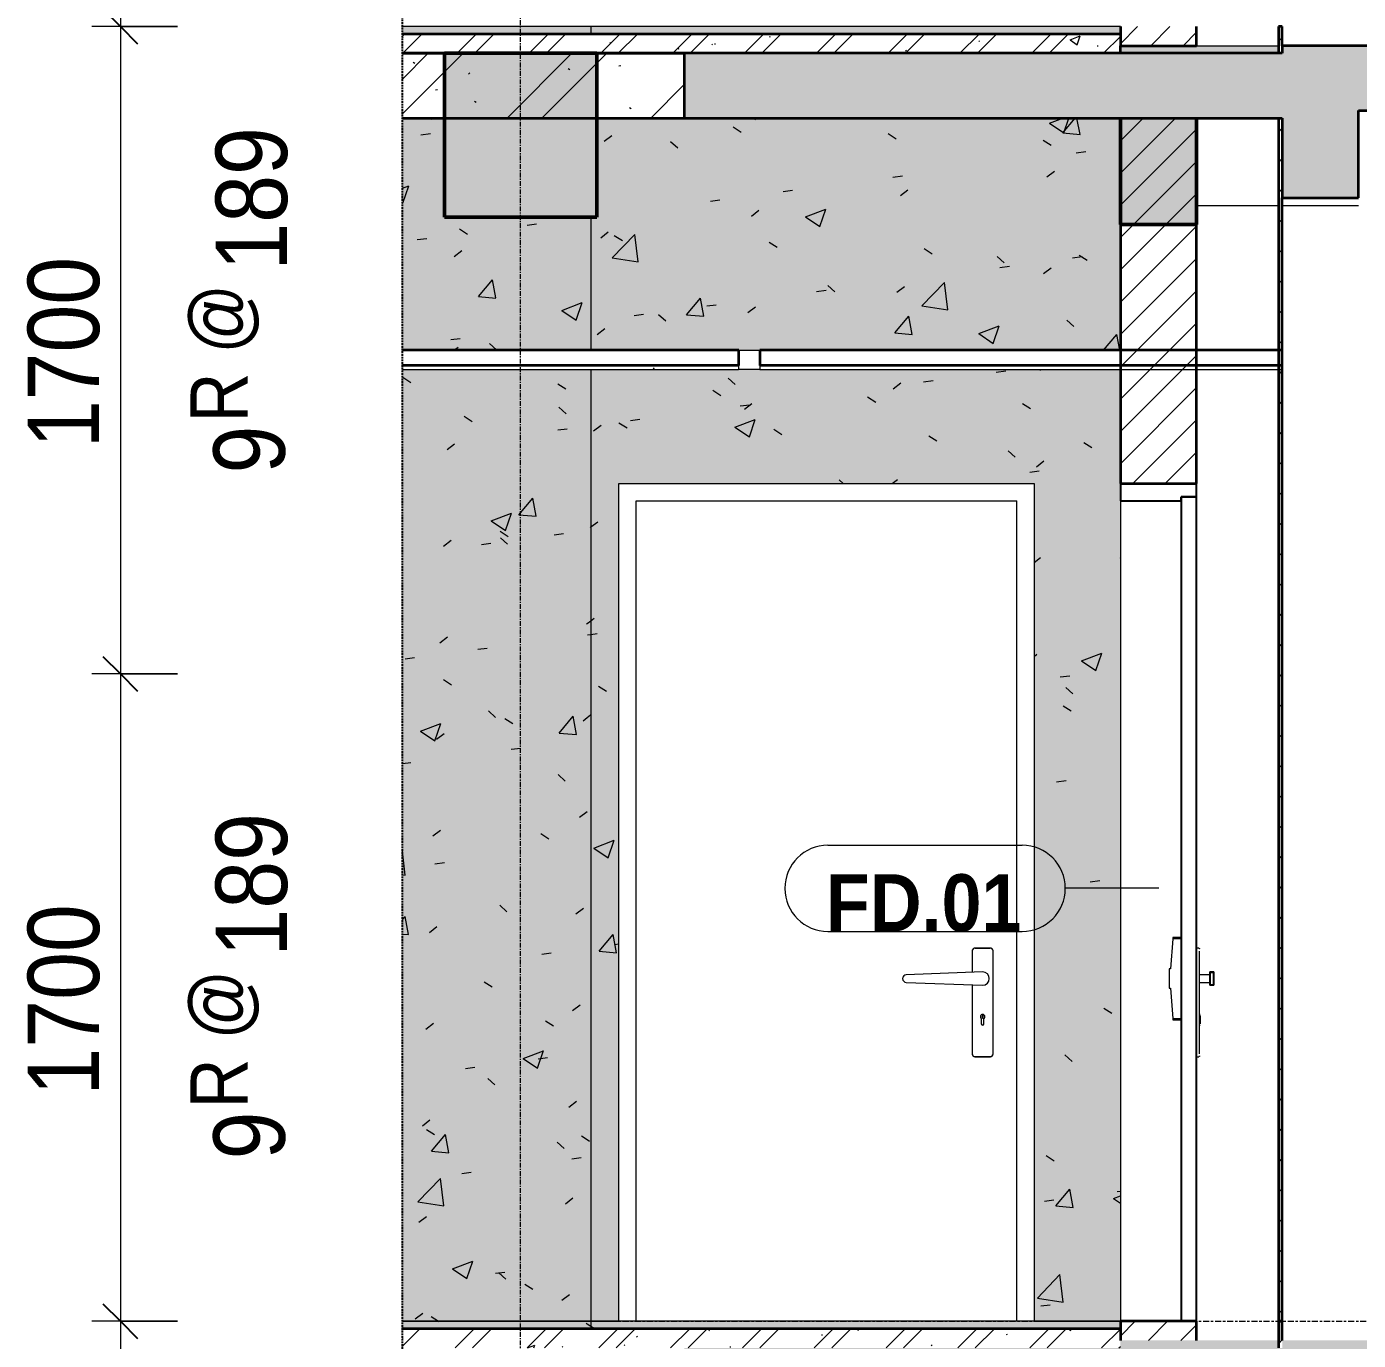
# Model space of a CAD drawing. Header units: millimetres. Extents: x 112507 to 177976, y -4970 to 80839.
# Drawn here: x 161123 to 164620, y 8950 to 12400 of the extents above; entities that cross this region are included whole.
import ezdxf

# ---------------------------------------------------------------- set-up
doc = ezdxf.new("R2010")
doc.units = ezdxf.units.MM
for name, pattern in [('Centre', [31.75, 6.35, -4.7625, 15.875, -4.7625]), ('Grid Line', [22.225, 12.7, -3.175, 3.175, -3.175]), ('Hidden', [7.14375, 4.7625, -2.38125])]:
    doc.linetypes.add(name, pattern=pattern)
for name, color, linetype, lineweight in [('0-4', 90, 'Continuous', 5), ('A-ANNO-DIMS', 211, 'Continuous', 9), ('A-ANNO-DIMS-75', 211, 'Continuous', 9), ('A-CLNG', 13, 'Continuous', 18), ('A-CLNG-1', 7, 'Continuous', 35), ('A-CLNG-FNSH-1', 250, 'Continuous', 18), ('A-CLNG-PATT-1', 13, 'Continuous', 18), ('A-DETL-GENF', 92, 'Continuous', 18), ('A-DETL-GENF-3', 254, 'Continuous', 18), ('A-DETL-GENF-4', 92, 'Hidden', 25), ('A-DETL-MEDM', 33, 'Continuous', 35), ('A-DOOR', 31, 'Continuous', 18), ('A-DOOR-3', 31, 'Continuous', 25), ('A-DOOR-FRAM', 31, 'Continuous', 25), ('A-DOOR-FRAM-1', 31, 'Continuous', 18), ('A-DOOR-IDEN', 31, 'Continuous', 9), ('A-FLOR-FNSH-1', 7, 'Continuous', 35), ('A-FLOR-LEVL-2', 51, 'Centre', 9), ('A-FLOR-PATT-1', 253, 'Continuous', 18), ('A-FLOR-PATT-2', 8, 'Continuous', 18), ('A-WALL', 113, 'Continuous', 18), ('A-WALL-1', 7, 'Continuous', 35), ('A-WALL-PATT-2', 111, 'Continuous', 18), ('I-WALL', 2, 'Continuous', 18), ('S-BEAM-1', 43, 'Continuous', 5), ('S-BEAM-2', 90, 'Continuous', 50), ('S-BEAM-3', 250, 'Continuous', 18), ('S-GRID-1', 1, 'Grid Line', 9), ('S-STRS-IDEN-1', 31, 'Continuous', 9)]:
    doc.layers.add(name, color=color, linetype=linetype, lineweight=lineweight)
doc.styles.add('Arial_B_2', font='arialbd.ttf', dxfattribs={"width": 0.9, "height": 150})
doc.styles.add('UTM Avo_1', font='', dxfattribs={"width": 0.9, "height": 187.5})
doc.styles.add('UTM Avo_2', font='', dxfattribs={"width": 0.9, "height": 150})
doc.styles.add('UTM Avo_3', font='', dxfattribs={"width": 0.9, "height": 187.5})
doc.styles.get('UTM Avo_1').set_extended_font_data('UTM Avo')
doc.styles.get('UTM Avo_2').set_extended_font_data('UTM Avo')
doc.styles.get('UTM Avo_3').set_extended_font_data('UTM Avo')
doc.dimstyles.new('1_Dim_chi_tiet_2_5_2', dxfattribs={"dimscale": 304.8, "dimtxt": 187.368928, "dimasz": 0.295276, "dimexe": 0.246063, "dimexo": 0.0625, "dimgap": 0.024606, "dimtad": 1, "dimdec": 0, "dimrnd": 5, "dimzin": 0, "dimdsep": 46, "dimtxsty": 'UTM Avo_1', "dimblk1": 'OBLIQUE', "dimblk2": 'OBLIQUE', "dimsah": 1, "dimcen": 0.09, "dimdle": 0.246063, "dimazin": 0, "dimtfac": 1, "dimtdec": 4, "dimtix": 1, "dimtmove": 0, "dimatfit": 3, "dimfxl": 0.492126, "dimfxlon": 1, "dimtvp": 1, "dimtolj": 1, "dimtzin": 0, "dimarcsym": 2})
pattern_1 = [(50, (74551.6, 15225), (546.553, -47.817), [57.15, -628.65]), (355, (74551.6, 15225), (-105.73, 573.17), [45.72, -502.92]), (100.451, (74597.17, 15221), (440.828, 525.35), [48.57, -534.27]), (46.184, (74551.6, 15377.4), (813.24, -126.13), [85.72, -942.98]), (96.636, (74619.4, 15366.9), (712.21, 742.28), [72.86, -801.4]), (351.184, (74551.6, 15377.4), (712.21, 742.28), [68.58, -754.38]), (21, (74627.8, 15339.3), (454.843, -306.796), [57.15, -628.65]), (326, (74627.8, 15339.3), (185.406, 552.564), [45.72, -502.92]), (71.451, (74665.7, 15313.73), (640.25, 245.764), [48.57, -534.27]), (37.5, (74551.62, 15225), (9.2664, 253.665), [5.029, -491.795, 5.029, -505.511, -504.825]), (37.5, (74551.62, 15225), (9.2664, 253.665), [-1007.364, 5.03, -499.796]), (7.5, (74551.62, 15225), (200.46, 300.541), [5.029, -286.055, 5.029, -480.365, -192.405]), (7.5, (74551.62, 15225), (200.46, 300.541), [-776.478, 5.03, -187.376]), (327.5, (74381.7, 15225), (406.773, -17.1864), [5.029, -185.471, 5.029, -589.331, -788.67]), (327.5, (74381.7, 15225), (406.773, -17.1864), [-784.86, 5.03, -783.64]), (317.5, (74305.5, 15225), (444.388, 76.28), [5.03, -242.62, 5.03, -389.687, -560.07]), (317.5, (74305.5, 15225), (444.388, 76.28), [-642.366, 5.03, -555.04]), (45, (74551.62, 15225), (-188.585, 188.585), []), (45, (74551.62, 15510.75), (-188.585, 188.585), [])]
pattern_2 = [(50, (167034.5, 15225), (273.276, -23.909), [28.575, -314.325]), (355, (167034.5, 15225), (-52.865, 286.585), [22.86, -251.46]), (100.451, (167057.26, 15223), (220.414, 262.6745), [24.285, -267.135]), (46.184, (167034.5, 15301.2), (406.619, -63.065), [42.862, -471.487]), (96.636, (167068.37, 15295.94), (356.104, 371.141), [36.428, -400.703]), (351.184, (167034.5, 15301.2), (356.107, 371.138), [34.29, -377.19]), (21, (167072.6, 15282.15), (227.421, -153.398), [28.575, -314.325]), (326, (167072.6, 15282.15), (92.703, 276.282), [22.86, -251.46]), (71.451, (167091.54, 15269.37), (320.1254, 122.882), [24.285, -267.135]), (37.5, (167034.49, 15225), (4.6325, 126.8326), [2.515, -245.897, 2.515, -252.755, -252.413]), (37.5, (167034.49, 15225), (4.6325, 126.8326), [-503.682, 2.515, -249.898]), (7.5, (167034.49, 15225), (100.2292, 150.2711), [2.515, -143.027, 2.515, -240.182, -96.203]), (7.5, (167034.49, 15225), (100.2292, 150.2711), [-388.239, 2.515, -93.688]), (327.5, (166949.53, 15225), (203.3868, -8.5935), [2.515, -92.735, 2.515, -294.665, -394.335]), (327.5, (166949.53, 15225), (203.3868, -8.5935), [-392.43, 2.515, -391.82]), (317.5, (166911.43, 15225), (222.1944, 38.14), [2.515, -121.31, 2.515, -194.843, -280.035]), (317.5, (166911.43, 15225), (222.1944, 38.14), [-321.183, 2.515, -277.52]), (45, (167034.49, 15225), (-94.2927, 94.2927), []), (45, (167034.49, 15367.88), (-94.2927, 94.2927), [])]
pattern_3 = [(50, (167034.5, 15225), (546.553, -47.817), [57.15, -628.65]), (355, (167034.5, 15225), (-105.728, 573.17), [45.72, -502.92]), (100.451, (167080.04, 15221), (440.828, 525.35), [48.57, -534.27]), (46.184, (167034.5, 15377.4), (813.237, -126.13), [85.725, -942.975]), (96.636, (167102.26, 15366.9), (712.21, 742.28), [72.855, -801.405]), (351.184, (167034.5, 15377.4), (712.215, 742.276), [68.58, -754.38]), (21, (167110.7, 15339.3), (454.843, -306.796), [57.15, -628.65]), (326, (167110.7, 15339.3), (185.406, 552.564), [45.72, -502.92]), (71.451, (167148.6, 15313.73), (640.25, 245.764), [48.57, -534.27]), (37.5, (167034.49, 15225), (9.2664, 253.665), [25.146, -471.678, 25.146, -485.394, -504.825]), (37.5, (167034.49, 15225), (9.2664, 253.665), [-1007.364, 25.146, -479.679]), (7.5, (167034.5, 15225), (200.4594, 300.5414), [25.146, -265.938, 25.146, -460.248, -192.405]), (7.5, (167034.5, 15225), (200.4594, 300.5414), [-776.478, 25.146, -167.259]), (327.5, (166864.56, 15225), (406.773, -17.1864), [25.146, -165.354, 25.146, -569.214, -788.67]), (327.5, (166864.56, 15225), (406.773, -17.1864), [-784.86, 25.146, -763.524]), (317.5, (166788.36, 15225), (444.388, 76.28), [25.146, -222.504, 25.146, -369.57, -560.07]), (317.5, (166788.36, 15225), (444.388, 76.28), [-642.366, 25.146, -534.924])]
pattern_4 = [(37.5, (167034.49, 15225), (-2.40047, 73.41204), [2.515, -55.397, 2.515, -62.255, -61.912]), (37.5, (167034.49, 15225), (-2.40047, 73.41204), [-122.682, 2.515, -59.398]), (7.5, (167034.49, 15225), (67.4282, 107.524), [2.515, -28.727, 2.515, -49.682, -20.002]), (7.5, (167034.49, 15225), (67.4282, 107.524), [-83.439, 2.515, -17.488]), (327.5, (166987.626, 15225), (118.6493, 0.21553), [2.515, -16.535, 2.515, -66.065, -89.535]), (327.5, (166987.626, 15225), (118.6493, 0.21553), [-87.63, 2.515, -87.02]), (317.5, (166987.63, 15225), (114.5339, 33.4393), [2.515, -7.01, 2.515, -42.443, -51.435]), (317.5, (166987.63, 15225), (114.5339, 33.4393), [-54.483, 2.515, -48.92])]
pattern_5 = [(45, (167034.49, 15225), (-39.77476, 39.77476), [])]
pattern_6 = [(37.5, (167034.49, 15225), (-2.40047, 73.41204), [2.515, -55.397, 2.515, -62.255, -61.913]), (37.5, (167034.49, 15225), (-2.40047, 73.41204), [-122.682, 2.515, -59.398]), (7.5, (167034.49, 15225), (67.4282, 107.524), [2.515, -28.727, 2.515, -49.682, -20.003]), (7.5, (167034.49, 15225), (67.4282, 107.524), [-83.439, 2.515, -17.488]), (327.5, (166987.626, 15225), (118.6493, 0.21553), [2.515, -16.535, 2.515, -66.065, -89.535]), (327.5, (166987.626, 15225), (118.6493, 0.21553), [-87.63, 2.515, -87.02]), (317.5, (166987.63, 15225), (114.5339, 33.4393), [2.515, -7.01, 2.515, -42.443, -51.435]), (317.5, (166987.63, 15225), (114.5339, 33.4393), [-54.483, 2.515, -48.92])]
pattern_7 = [(45, (167034.49, 15225), (-42.4264, 42.4264), [])]

# ---------------------------------------------------------------- blocks, each defined once
blk = doc.blocks.new('NCV_TKTC_KET CAU_rvt-6-TKCS_THANG BỘ TB5 - MẶT CẮT')
at = {"layer": 'A-FLOR-PATT-1'}
h = blk.add_hatch(dxfattribs=at)
h.set_pattern_fill('FP_8', color=256, style=0, pattern_type=2)
h.set_pattern_definition(pattern_1)
h.paths.add_polyline_path([(70366.9, 12160), (70366.9, 12330), (69626.9, 12330), (69626.9, 12160)])
h = blk.add_hatch(dxfattribs=at)
h.set_pattern_fill('FP_8', color=256, style=0, pattern_type=2)
h.set_pattern_definition(pattern_1)
h.paths.add_polyline_path([(70366.9, 12160), (70366.9, 12330), (69626.9, 12330), (69626.9, 12160)])
at = {"layer": 'S-BEAM-1'}
for points in [[(69736.9, 11900), (70136.9, 11900), (70136.9, 12330), (69736.9, 12330)], [(71711.9, 11880), (71711.9, 12160), (71511.9, 12160), (71511.9, 11880)]]:
    blk.add_hatch(color=256, dxfattribs=at).paths.add_polyline_path(points)
at = {"layer": 'A-FLOR-FNSH-1'}
for p, q in [((70366.9, 12330), (69626.9, 12330)), ((69626.9, 12160), (70366.9, 12160))]:
    blk.add_line(p, q, dxfattribs=at)
at = {"layer": 'S-BEAM-2'}
for p, q in [((70136.9, 12330), (69736.9, 12330)), ((69736.9, 12330), (69736.9, 11900)), ((70136.9, 11900), (70136.9, 12330)), ((71511.9, 12160), (71511.9, 11880)), ((71711.9, 11880), (71711.9, 12160)), ((69736.9, 11900), (70136.9, 11900)), ((71511.9, 11880), (71711.9, 11880))]:
    blk.add_line(p, q, dxfattribs=at)
at = {"layer": 'S-BEAM-3'}
for p, q in [((71711.9, 11930), (71926.9, 11930)), ((71936.9, 11930), (72136.9, 11930))]:
    blk.add_line(p, q, dxfattribs=at)
blk = doc.blocks.new('FD_01 - FD_01-1200x2200mm-V77-TKCS_THANG BỘ TB5 - MẶT CẮT')
at = {"layer": 'A-DOOR'}
for p, q in [((71649.6, 3204.4), (71643.4, 3125.4)), ((71671.9, 3204.4), (71649.6, 3204.4)), ((71671.9, 3208), (71649.9, 3208)), ((71671.9, 2995.6), (71671.9, 3204.4)), ((71717.9, 3180), (71711.9, 3180)), ((71719.9, 2902.5), (71719.9, 3172.5)), ((71640.2, 3125.4), (71640.2, 3074.6)), ((71643.4, 3125.4), (71640.2, 3125.4)), ((71757, 3117.5), (71746.9, 3117.5)), ((71746.9, 3116.4), (71746.9, 3117.5)), ((71757, 3117.5), (71757, 3116.4)), ((71746.9, 3110), (71720, 3110)), ((71720, 3109.7), (71720, 3110)), ((71720, 3090), (71720, 3090.3)), ((71720, 3090), (71746.9, 3090)), ((71746.9, 3082.5), (71746.9, 3083.6)), ((71757, 3082.5), (71746.9, 3082.5)), ((71757, 3083.6), (71757, 3082.5)), ((71640.2, 3074.6), (71643.4, 3074.6)), ((71643.4, 3074.6), (71649.6, 2995.6)), ((71649.6, 2995.6), (71671.9, 2995.6)), ((71649.9, 2992.1), (71671.9, 2992.1)), ((71721.9, 3006), (71719.9, 3006)), ((71721.9, 2995.1), (71719.9, 2995.1)), ((71719.9, 2977.7), (71721.9, 2977.7)), ((71721.9, 3003.2), (71721.9, 2995.1)), ((71721.9, 3003), (71721.9, 3003)), ((71721.9, 3003), (71721.9, 2997)), ((71721.9, 2997), (71721.9, 2997)), ((71721.9, 2995.1), (71721.9, 2996.2)), ((71721.9, 2995.1), (71721.9, 2981.2)), ((71721.9, 2981.2), (71721.9, 2981.2)), ((71711.9, 2895), (71717.9, 2895))]:
    blk.add_line(p, q, dxfattribs=at)
at = {"layer": 'A-DOOR', "flags": 128}
for points in [[(71649.9, 3208), (71649.8, 3207.5), (71649.7, 3206.3), (71649.6, 3204.4)], [(71717.9, 3180), (71718, 3180), (71718.1, 3180), (71718.2, 3180), (71718.3, 3180), (71718.3, 3180), (71718.4, 3179.9), (71718.5, 3179.9), (71718.6, 3179.9), (71718.6, 3179.9), (71718.7, 3179.8), (71718.8, 3179.8), (71718.9, 3179.8)], [(71719, 3179.7), (71719.1, 3179.7), (71719.1, 3179.6), (71719.2, 3179.6), (71719.3, 3179.5), (71719.3, 3179.4), (71719.4, 3179.4), (71719.4, 3179.3), (71719.5, 3179.3), (71719.5, 3179.2), (71719.6, 3179.1), (71719.6, 3179.1), (71719.7, 3179), (71719.7, 3178.9), (71719.7, 3178.9), (71719.8, 3178.8), (71719.8, 3178.7), (71719.8, 3178.6), (71719.9, 3178.6), (71719.9, 3178.5), (71719.9, 3178.4), (71719.9, 3178.3), (71719.9, 3178.3), (71719.9, 3178.2), (71719.9, 3178.1), (71719.9, 3178), (71719.9, 3178)], [(71649.6, 2995.6), (71649.7, 2993.7), (71649.8, 2992.5), (71649.9, 2992.1)], [(71718.9, 2895.2), (71718.8, 2895.2), (71718.7, 2895.2), (71718.7, 2895.1), (71718.6, 2895.1), (71718.5, 2895.1), (71718.4, 2895.1), (71718.4, 2895), (71718.3, 2895), (71718.2, 2895), (71718.1, 2895), (71718, 2895), (71718, 2895), (71717.9, 2895)], [(71719.9, 2897), (71719.9, 2896.9), (71719.9, 2896.8), (71719.9, 2896.8), (71719.9, 2896.7), (71719.9, 2896.6), (71719.9, 2896.5), (71719.9, 2896.4), (71719.8, 2896.4), (71719.8, 2896.3), (71719.8, 2896.2), (71719.7, 2896.1), (71719.7, 2896.1), (71719.7, 2896), (71719.6, 2895.9), (71719.6, 2895.9), (71719.5, 2895.8), (71719.5, 2895.7), (71719.4, 2895.7), (71719.4, 2895.6), (71719.3, 2895.6), (71719.3, 2895.5), (71719.2, 2895.5), (71719.1, 2895.4), (71719.1, 2895.4), (71719, 2895.3)]]:
    blk.add_lwpolyline(points, dxfattribs=at)
at = {"layer": 'A-DOOR-3'}
for p, q in [((71711.9, 4365), (71671.9, 4365)), ((71671.9, 4365), (71671.9, 2200)), ((71711.9, 2200), (71711.9, 4365)), ((71757, 3116.4), (71746.9, 3116.4)), ((71746.9, 3116.4), (71746.9, 3083.6)), ((71757, 3083.6), (71757, 3116.4)), ((71746.9, 3083.6), (71757, 3083.6)), ((71671.9, 2200), (71711.9, 2200))]:
    blk.add_line(p, q, dxfattribs=at)
at = {"layer": 'A-DOOR-FRAM'}
for p, q in [((71711.9, 4400), (71511.9, 4400)), ((71511.9, 4400), (71511.9, 4355)), ((71711.9, 4365), (71711.9, 4400)), ((71511.9, 4355), (71671.9, 4355)), ((71671.9, 4355), (71671.9, 4365)), ((71671.9, 4365), (71711.9, 4365))]:
    blk.add_line(p, q, dxfattribs=at)
at = {"layer": 'A-DOOR-FRAM-1'}
blk.add_line((71511.9, 4355), (71511.9, 2200), dxfattribs=at)
blk = doc.blocks.new('FD_05 - FD_05-1000x2200mm-V78-TKCS_THANG BỘ TB5 - MẶT CẮT')
at = {"layer": 'A-DOOR'}
for p, q in [((71170.3, 6580), (71130.3, 6580)), ((71130.3, 6580), (71170.3, 6580)), ((71122.8, 6572.5), (71122.8, 6516.5)), ((71177.8, 6302.5), (71177.8, 6572.5)), ((71150.3, 6517.5), (70949.9, 6510)), ((70949.9, 6490), (71150.3, 6482.5)), ((71122.8, 6483.5), (71122.8, 6302.5)), ((71149.6, 6397), (71149.6, 6403)), ((71151, 6403), (71151, 6397)), ((71146.8, 6395.1), (71146.8, 6381.2)), ((71153.8, 6381.2), (71153.8, 6395.1)), ((71130.3, 6295), (71170.3, 6295)), ((71170.3, 6295), (71130.3, 6295))]:
    blk.add_line(p, q, dxfattribs=at)
at = {"layer": 'A-DOOR', "flags": 128}
for points in [[(71130.3, 6580), (71130, 6580), (71129.7, 6580), (71129.4, 6579.9), (71129.1, 6579.9), (71128.8, 6579.9), (71128.5, 6579.8), (71128.2, 6579.7), (71128, 6579.6), (71127.7, 6579.5), (71127.4, 6579.4), (71127.1, 6579.3), (71126.8, 6579.2), (71126.6, 6579), (71126.3, 6578.9), (71126.1, 6578.7), (71125.8, 6578.5), (71125.6, 6578.3), (71125.4, 6578.1), (71125.1, 6577.9), (71124.9, 6577.7), (71124.7, 6577.5), (71124.5, 6577.3), (71124.3, 6577), (71124.2, 6576.8), (71124, 6576.6), (71123.8, 6576.3), (71123.7, 6576), (71123.6, 6575.8), (71123.4, 6575.5), (71123.3, 6575.2), (71123.2, 6574.9), (71123.1, 6574.7), (71123, 6574.4), (71123, 6574.1), (71122.9, 6573.8), (71122.9, 6573.5), (71122.8, 6573.2), (71122.8, 6572.9), (71122.8, 6572.6), (71122.8, 6572.5)], [(71177.8, 6572.5), (71177.8, 6572.8), (71177.8, 6573.1), (71177.8, 6573.4), (71177.7, 6573.7), (71177.7, 6574), (71177.6, 6574.3), (71177.5, 6574.6), (71177.4, 6574.9), (71177.3, 6575.1), (71177.2, 6575.4), (71177.1, 6575.7), (71177, 6576), (71176.8, 6576.2), (71176.7, 6576.5), (71176.5, 6576.7), (71176.3, 6577), (71176.1, 6577.2), (71175.9, 6577.4), (71175.7, 6577.7), (71175.5, 6577.9), (71175.3, 6578.1), (71175.1, 6578.3), (71174.9, 6578.5), (71174.6, 6578.6), (71174.4, 6578.8), (71174.1, 6579), (71173.8, 6579.1), (71173.6, 6579.3), (71173.3, 6579.4), (71173, 6579.5), (71172.7, 6579.6), (71172.5, 6579.7), (71172.2, 6579.8), (71171.9, 6579.8), (71171.6, 6579.9), (71171.3, 6579.9), (71171, 6580), (71170.7, 6580), (71170.4, 6580), (71170.3, 6580)], [(71122.8, 6302.5), (71122.8, 6302.2), (71122.8, 6301.9), (71122.9, 6301.6), (71122.9, 6301.3), (71123, 6301), (71123, 6300.7), (71123.1, 6300.4), (71123.2, 6300.2), (71123.3, 6299.9), (71123.4, 6299.6), (71123.5, 6299.3), (71123.7, 6299), (71123.8, 6298.8), (71124, 6298.5), (71124.1, 6298.3), (71124.3, 6298), (71124.5, 6297.8), (71124.7, 6297.6), (71124.9, 6297.3), (71125.1, 6297.1), (71125.3, 6296.9), (71125.5, 6296.7), (71125.8, 6296.5), (71126, 6296.4), (71126.3, 6296.2), (71126.5, 6296), (71126.8, 6295.9), (71127.1, 6295.8), (71127.3, 6295.6), (71127.6, 6295.5), (71127.9, 6295.4), (71128.2, 6295.3), (71128.5, 6295.2), (71128.8, 6295.2), (71129.1, 6295.1), (71129.3, 6295.1), (71129.6, 6295), (71129.9, 6295), (71130.2, 6295), (71130.3, 6295)], [(71170.3, 6295), (71170.6, 6295), (71170.9, 6295), (71171.2, 6295.1), (71171.5, 6295.1), (71171.8, 6295.1), (71172.1, 6295.2), (71172.4, 6295.3), (71172.7, 6295.4), (71173, 6295.5), (71173.2, 6295.6), (71173.5, 6295.7), (71173.8, 6295.8), (71174, 6296), (71174.3, 6296.1), (71174.5, 6296.3), (71174.8, 6296.5), (71175, 6296.7), (71175.3, 6296.9), (71175.5, 6297.1), (71175.7, 6297.3), (71175.9, 6297.5), (71176.1, 6297.7), (71176.3, 6298), (71176.5, 6298.2), (71176.6, 6298.4), (71176.8, 6298.7), (71176.9, 6299), (71177.1, 6299.2), (71177.2, 6299.5), (71177.3, 6299.8), (71177.4, 6300.1), (71177.5, 6300.3), (71177.6, 6300.6), (71177.6, 6300.9), (71177.7, 6301.2), (71177.7, 6301.5), (71177.8, 6301.8), (71177.8, 6302.1), (71177.8, 6302.4), (71177.8, 6302.5)]]:
    blk.add_lwpolyline(points, dxfattribs=at)
at = {"layer": 'A-DOOR'}
for centre, radius, start, end in [((71130.3, 6572.5), 7.5, 135, 180), ((71130.3, 6572.5), 7.5, 90, 132.2186), ((71170.3, 6572.5), 7.5, 0, 90), ((70950.3, 6500), 10, 92.1456, 180), ((71150.3, 6500), 17.5, 0, 90), ((70950.3, 6500), 10, 180, 267.8544), ((71150.3, 6500), 17.5, 270, 0), ((71150.3, 6400), 6, 305.6853, 234.3147), ((71150.3, 6403), 0.7, 0, 180), ((71150.3, 6403), 0.7, 120, 150), ((71150.3, 6403), 0.7, 30, 60), ((71150.3, 6381.2), 3.5, 180, 0), ((71150.3, 6397), 0.7, 180, 0), ((71150.3, 6397), 0.7, 195, 255), ((71150.3, 6397), 0.7, 285, 345), ((71130.3, 6302.5), 7.52, 180, 225), ((71130.3, 6302.5), 7.52, 227.7229, 270), ((71170.3, 6302.5), 7.5, 270, 0)]:
    blk.add_arc(centre, radius, start, end, dxfattribs=at)
at = {"layer": 'A-DOOR-FRAM-1'}
for p, q in [((70240.3, 5600), (70240.3, 7755)), ((70240.3, 7755), (71240.3, 7755)), ((71240.3, 5600), (71240.3, 7755))]:
    blk.add_line(p, q, dxfattribs=at)
blk = doc.blocks.new('BORDER VIEW - BORDER VIEW-3767319-TKCS_THANG BỘ TB5 - MẶT CẮT')
at = {"layer": 'A-DETL-GENF-4'}
blk.add_line((69626.9, -2344.9), (69626.9, 34042.6), dxfattribs=at)
blk = doc.blocks.new('DIMBLOCK173-TKCS_THANG BỘ TB5 - MẶT CẮT')
at = {"layer": 'A-ANNO-DIMS-75', "lineweight": 25}
for p, q in [((161369.2, 14100), (161324.2, 14145)), ((161369.2, 14100), (161414.2, 14055)), ((161369.2, 12400), (161324.2, 12445)), ((161369.2, 12400), (161414.2, 12355))]:
    blk.add_line(p, q, dxfattribs=at)
at = {"layer": 'A-ANNO-DIMS-75'}
for p, q in [((161519.2, 14100), (161294.2, 14100)), ((161369.2, 14100), (161369.2, 12400)), ((161369.2, 14100), (161519.2, 14100)), ((161519.2, 12400), (161294.2, 12400)), ((161369.2, 12400), (161519.2, 12400))]:
    blk.add_line(p, q, dxfattribs=at)
at = {"layer": 'A-ANNO-DIMS-75', "color": 0, "insert": (161125.7, 12993.2), "char_height": 187.5, "width": 616.236, "attachment_point": 1, "rotation": 90, "line_spacing_factor": 1.110334, "style": 'UTM Avo_1'}
blk.add_mtext('1700', dxfattribs=at)
blk = doc.blocks.new('_Oblique')
at = {"color": 0, "linetype": 'ByBlock', "lineweight": -2}
blk.add_line((-0.5, -0.5), (0.5, 0.5), dxfattribs=at)
blk = doc.blocks.new('DIMBLOCK174-TKCS_THANG BỘ TB5 - MẶT CẮT')
at = {"layer": 'A-ANNO-DIMS-75', "lineweight": 25}
for p, q in [((161369.2, 12400), (161324.2, 12445)), ((161369.2, 12400), (161414.2, 12355)), ((161369.2, 10700), (161324.2, 10745)), ((161369.2, 10700), (161414.2, 10655))]:
    blk.add_line(p, q, dxfattribs=at)
at = {"layer": 'A-ANNO-DIMS-75'}
for p, q in [((161519.2, 12400), (161294.2, 12400)), ((161369.2, 12400), (161369.2, 10700)), ((161369.2, 12400), (161519.2, 12400)), ((161519.2, 10700), (161294.2, 10700)), ((161369.2, 10700), (161519.2, 10700))]:
    blk.add_line(p, q, dxfattribs=at)
at = {"layer": 'A-ANNO-DIMS-75', "color": 0, "insert": (161125.7, 11293.2), "char_height": 187.5, "width": 616.236, "attachment_point": 1, "rotation": 90, "line_spacing_factor": 1.110334, "style": 'UTM Avo_1'}
blk.add_mtext('1700', dxfattribs=at)
blk = doc.blocks.new('DIMBLOCK175-TKCS_THANG BỘ TB5 - MẶT CẮT')
at = {"layer": 'A-ANNO-DIMS-75', "lineweight": 25}
for p, q in [((161369.2, 10700), (161324.2, 10745)), ((161369.2, 10700), (161414.2, 10655)), ((161369.2, 9000), (161324.2, 9045)), ((161369.2, 9000), (161414.2, 8955))]:
    blk.add_line(p, q, dxfattribs=at)
at = {"layer": 'A-ANNO-DIMS-75'}
for p, q in [((161519.2, 10700), (161294.2, 10700)), ((161369.2, 10700), (161369.2, 9000)), ((161369.2, 10700), (161519.2, 10700)), ((161519.2, 9000), (161294.2, 9000)), ((161369.2, 9000), (161519.2, 9000))]:
    blk.add_line(p, q, dxfattribs=at)
at = {"layer": 'A-ANNO-DIMS-75', "color": 0, "insert": (161125.7, 9593.2), "char_height": 187.5, "width": 616.236, "attachment_point": 1, "rotation": 90, "line_spacing_factor": 1.110334, "style": 'UTM Avo_1'}
blk.add_mtext('1700', dxfattribs=at)
blk = doc.blocks.new('DIMBLOCK176-TKCS_THANG BỘ TB5 - MẶT CẮT')
at = {"layer": 'A-ANNO-DIMS-75', "lineweight": 25}
for p, q in [((161369.2, 9000), (161324.2, 9045)), ((161369.2, 9000), (161414.2, 8955)), ((161369.2, 7300), (161324.2, 7345)), ((161369.2, 7300), (161414.2, 7255))]:
    blk.add_line(p, q, dxfattribs=at)
at = {"layer": 'A-ANNO-DIMS-75'}
for p, q in [((161519.2, 9000), (161294.2, 9000)), ((161369.2, 9000), (161369.2, 7300)), ((161369.2, 9000), (161519.2, 9000)), ((161519.2, 7300), (161294.2, 7300)), ((161369.2, 7300), (161519.2, 7300))]:
    blk.add_line(p, q, dxfattribs=at)
at = {"layer": 'A-ANNO-DIMS-75', "color": 0, "insert": (161125.7, 7893.2), "char_height": 187.5, "width": 616.236, "attachment_point": 1, "rotation": 90, "line_spacing_factor": 1.110334, "style": 'UTM Avo_1'}
blk.add_mtext('1700', dxfattribs=at)
blk = doc.blocks.new('M_Stair Run Tag - Standard-143073-TKCS_THANG BỘ TB5 - MẶT CẮT')
at = {"layer": 'S-STRS-IDEN-1', "insert": (69070.2, -1469.4), "char_height": 150, "width": 705.375, "attachment_point": 2, "rotation": 90, "line_spacing_factor": 1.107334, "style": 'UTM Avo_2'}
blk.add_mtext('\\pt857.25,1714.5,2571.75,3429,4286.25,5143.5,6000.75,6858,7715.25,8572.5,9429.75,10287,11144.25,12001.5,12858.75,13716,14573.25,15430.5,16287.75,17145,18002.25,18859.5,19716.75,20574,21431.25,22288.5,23145.75,24003,24860.25,25717.5,26574.75,27432;R @', dxfattribs=at)
blk = doc.blocks.new('STN_Door Tag - STN_Door Tag-1788670-TKCS_THANG BỘ TB5 - MẶT CẮT')
at = {"layer": 'A-DOOR-IDEN'}
for p, q in [((70661.1, 30925.3), (71171.1, 30925.3)), ((70661.1, 30698.8), (71171.1, 30698.8))]:
    blk.add_line(p, q, dxfattribs=at)
for centre, start, end in [((70661.1, 30812.1), 90, 270), ((71171.1, 30812.1), 270, 90)]:
    blk.add_arc(centre, 113.2, start, end, dxfattribs=at)

msp = doc.modelspace()

# ---------------------------------------------------------------- hatches: boundary and pattern name
at = {"layer": 'A-CLNG-PATT-1'}
h = msp.add_hatch(dxfattribs=at)
h.set_pattern_fill('FP_11', color=256, style=0, pattern_type=2)
h.set_pattern_definition([(0, (167034.49, 15225), (609.6, 152.4), [25.146, -432.054, 25.146, -432.054, -2438.4]), (0, (167034.49, 15225), (609.6, 152.4), [-914.4, 25.146, -889.254, 25.146, -432.054, -1066.8]), (0, (167034.49, 15225), (609.6, 152.4), [-2286, 25.146, -279.654, 25.146, -736.854]), (120, (167263.09, 15301.2), (-436.7823, 451.729), [25.146, -432.054, 25.146, -432.054, -2438.4]), (120, (167263.09, 15301.2), (-436.7823, 451.729), [-914.4, 25.146, -889.254, 25.146, -432.054, -1066.8]), (120, (167263.09, 15301.2), (-436.7823, 451.729), [-2286, 25.146, -279.654, 25.146, -736.854]), (240, (167339.29, 15606), (-172.8177, -604.129), [25.146, -432.054, 25.146, -432.054, -2438.4]), (240, (167339.29, 15606), (-172.8177, -604.129), [-914.4, 25.146, -889.254, 25.146, -432.054, -1066.8]), (240, (167339.29, 15606), (-172.8177, -604.129), [-2286, 25.146, -279.654, 25.146, -736.854])])
h.paths.add_polyline_path([(163301.1, 11500), (164419.8, 11500), (164419.8, 11510), (163047.8, 11510), (163047.8, 11500)])
h.paths.add_polyline_path([(162109.8, 11500), (162992.6, 11500), (162992.6, 11510), (162109.8, 11510), (162109.8, 11506.2)])
at = {"layer": 'A-DETL-GENF-3'}
h = msp.add_hatch(dxfattribs=at)
h.set_pattern_fill('FP_8', color=256, style=0, pattern_type=2)
h.set_pattern_definition([(50, (167034.5, 15225), (546.553, -47.817), [57.15, -628.65]), (355, (167034.5, 15225), (-105.728, 573.17), [45.72, -502.92]), (100.451, (167080.04, 15221), (440.828, 525.35), [48.57, -534.27]), (46.184, (167034.5, 15377.4), (813.237, -126.128), [85.725, -942.975]), (96.636, (167102.26, 15366.9), (712.207, 742.283), [72.855, -801.405]), (351.184, (167034.5, 15377.4), (712.215, 742.276), [68.58, -754.38]), (21, (167110.7, 15339.3), (454.843, -306.796), [57.15, -628.65]), (326, (167110.7, 15339.3), (185.406, 552.564), [45.72, -502.92]), (71.451, (167148.6, 15313.73), (640.251, 245.764), [48.57, -534.27]), (37.5, (167034.49, 15225), (9.2664, 253.665), [5.029, -491.795, 5.029, -505.511, -504.825]), (37.5, (167034.49, 15225), (9.2664, 253.665), [-1007.364, 5.029, -499.796]), (7.5, (167034.5, 15225), (200.4594, 300.5414), [5.029, -286.055, 5.029, -480.365, -192.405]), (7.5, (167034.5, 15225), (200.4594, 300.5414), [-776.478, 5.029, -187.376]), (327.5, (166864.56, 15225), (406.7728, -17.1864), [5.029, -185.471, 5.029, -589.331, -788.67]), (327.5, (166864.56, 15225), (406.7728, -17.1864), [-784.86, 5.029, -783.641]), (317.5, (166788.36, 15225), (444.388, 76.2803), [5.029, -242.621, 5.029, -389.687, -560.07]), (317.5, (166788.36, 15225), (444.388, 76.2803), [-642.366, 5.029, -555.041]), (45, (167034.5, 15225), (-188.5854, 188.5854), []), (45, (167034.5, 15510.75), (-188.5854, 188.5854), [])])
h.paths.add_polyline_path([(170416.1, 50), (170719.8, 50), (170719.8, 650), (168819.8, 650), (168819.8, 450), (170416.1, 450)])
h.paths.add_polyline_path([(166799.8, 1750), (166999.8, 1750), (166999.8, 2150), (164419.8, 2150), (164419.8, 2130), (162849.8, 2130), (162849.8, 1960), (164419.8, 1960), (164419.8, 1750), (164619.8, 1750), (164619.8, 1980), (166799.8, 1980)])
h.paths.add_polyline_path([(170416.1, 3110), (170716.1, 3110), (170716.1, 3710), (170416.1, 3710)])
h.paths.add_polyline_path([(164419.8, 5150), (164619.8, 5150), (164619.8, 5380), (166281.9, 5380), (166281.9, 5150), (166481.9, 5150), (166481.9, 5550), (164419.8, 5550), (164419.8, 5530), (162849.8, 5530), (162849.8, 5360), (164419.8, 5360)])
h.paths.add_polyline_path([(170519.8, 5380), (170719.8, 5380), (170719.8, 5600), (170519.8, 5600), (170519.8, 5545.7)])
h.paths.add_polyline_path([(170416.1, 6700), (170716.1, 6700), (170716.1, 7300), (170416.1, 7300)])
h.paths.add_polyline_path([(166281.9, 8550), (166481.9, 8550), (166481.9, 8950), (164419.8, 8950), (164419.8, 8930), (162849.8, 8930), (162849.8, 8760), (164419.8, 8760), (164419.8, 8550), (164621.1, 8550), (164621.1, 8780), (166281.9, 8780)])
h.paths.add_polyline_path([(170719.8, 8780), (170719.8, 9000), (170519.8, 9000), (170519.8, 8780)])
h.paths.add_polyline_path([(170716.1, 10100), (170716.1, 10700), (170416.1, 10700), (170416.1, 10100)])
h.paths.add_polyline_path([(164619.8, 11950), (164619.8, 12180), (166281.9, 12180), (166281.9, 11950), (166481.9, 11950), (166481.9, 12350), (164419.8, 12350), (164419.8, 12330), (162849.8, 12330), (162849.8, 12160), (164419.8, 12160), (164419.8, 11950), (164529.4, 11950)])
h.paths.add_polyline_path([(170719.8, 12180), (170719.8, 12400), (170519.8, 12400), (170519.8, 12180)])
h.paths.add_polyline_path([(170416.1, 13500), (170716.1, 13500), (170716.1, 14100), (170416.1, 14100)])
h.paths.add_polyline_path([(164419.8, 15350), (164619.8, 15350), (164619.8, 15580), (166281.9, 15580), (166281.9, 15350), (166481.9, 15350), (166481.9, 15750), (164419.8, 15750), (164419.8, 15730), (162849.8, 15730), (162849.8, 15560), (164419.8, 15560), (164419.8, 15353.1)])
h.paths.add_polyline_path([(170519.8, 15580), (170719.8, 15580), (170719.8, 15800), (170519.8, 15800)])
h.paths.add_polyline_path([(170416.1, 16900), (170716.1, 16900), (170716.1, 17500), (170416.1, 17500)])
h.paths.add_polyline_path([(164529.4, 18750), (164619.8, 18750), (164619.8, 18980), (166281.9, 18980), (166281.9, 18750), (166481.9, 18750), (166481.9, 19150), (164419.8, 19150), (164419.8, 19130), (162849.8, 19130), (162849.8, 18960), (164419.8, 18960), (164419.8, 18750)])
h.paths.add_polyline_path([(170519.8, 18980), (170719.8, 18980), (170719.8, 19200), (170519.8, 19200)])
h.paths.add_polyline_path([(170416.1, 20300), (170716.1, 20300), (170716.1, 20900), (170416.1, 20900)])
h.paths.add_polyline_path([(164529.4, 22150), (164619.8, 22150), (164619.8, 22380), (166281.9, 22380), (166281.9, 22150), (166481.9, 22150), (166481.9, 22550), (164419.8, 22550), (164419.8, 22530), (162849.8, 22530), (162849.8, 22360), (164419.8, 22360), (164419.8, 22150)])
h.paths.add_polyline_path([(170716.1, 23700), (170716.1, 24300), (170416.1, 24300), (170416.1, 23700)])
h.paths.add_polyline_path([(164529.4, 25550), (164619.8, 25550), (164619.8, 25780), (166281.9, 25780), (166281.9, 25550), (166481.9, 25550), (166481.9, 25950), (164419.8, 25950), (164419.8, 25930), (162849.8, 25930), (162849.8, 25760), (164419.8, 25760), (164419.8, 25550)])
h.paths.add_polyline_path([(170519.8, 25780), (170719.8, 25780), (170719.8, 26000), (170519.8, 26000)])
h.paths.add_polyline_path([(170716.1, 27200), (170716.1, 27800), (170416.1, 27800), (170416.1, 27200)])
h.paths.add_polyline_path([(164619.8, 29150), (164619.8, 29350), (166281.9, 29350), (166281.9, 29150), (166481.9, 29150), (166481.9, 29550), (164419.8, 29550), (164419.8, 29500), (162849.8, 29500), (162849.8, 29350), (164419.8, 29350), (164419.8, 29150), (164529.4, 29150)])
h.paths.add_polyline_path([(170670.7, 29300), (170719.8, 29300), (170719.8, 29650), (170519.8, 29650), (170519.8, 29300)])
h.paths.add_polyline_path([(164619.8, 32800), (164619.8, 33000), (170719.8, 33000), (170719.8, 33200), (163219.8, 33200), (163219.8, 33000), (164318.2, 33000), (164318.2, 32800), (164529.4, 32800)])
at = {"layer": 'A-FLOR-PATT-2'}
h = msp.add_hatch(dxfattribs=at)
h.set_pattern_fill('FP_7', color=256, style=0, pattern_type=2)
h.set_pattern_definition(pattern_2)
h.paths.add_polyline_path([(163301.1, 12330), (163994.8, 12330), (163994.8, 12380), (162109.8, 12380), (162109.8, 12330), (162849.8, 12330)])
h = msp.add_hatch(dxfattribs=at)
h.set_pattern_fill('FP_7', color=256, style=0, pattern_type=2)
h.set_pattern_definition(pattern_2)
h.paths.add_polyline_path([(163915.2, 8930), (163994.8, 8930), (163994.8, 8980), (162109.8, 8980), (162109.8, 8930), (163301.1, 8930)])
at = {"layer": 'A-WALL-PATT-2'}
h = msp.add_hatch(dxfattribs=at)
h.set_pattern_fill('FP_6', color=256, style=0, pattern_type=2)
h.set_pattern_definition(pattern_7)
h.paths.add_polyline_path([(164194.8, 12350), (164194.8, 12400), (163994.8, 12400), (163994.8, 12350)])
h.paths.add_polyline_path([(163994.8, 14600), (164194.8, 14600), (164194.8, 15560), (163994.8, 15560), (163994.8, 15353.1)])
h = msp.add_hatch(dxfattribs=at)
h.set_pattern_fill('FP_13', color=256, style=0, pattern_type=2)
h.set_pattern_definition(pattern_3)
h.paths.add_polyline_path([(162594.8, 9000), (162594.8, 11500), (162109.8, 11500), (162109.8, 9000)])
h.paths.add_polyline_path([(162109.8, 11550), (162594.8, 11550), (162594.8, 11900), (162219.8, 11900), (162219.8, 12160), (162109.8, 12160), (162109.8, 11675.4)])
h.paths.add_polyline_path([(162478.8, 12380), (162594.8, 12380), (162594.8, 12400), (162109.8, 12400), (162109.8, 12380), (162460.6, 12380)])
h = msp.add_hatch(color=256, dxfattribs=at)
h.paths.add_polyline_path([(162594.8, 9000), (162594.8, 11500), (162109.8, 11500), (162109.8, 9000)])
h.paths.add_polyline_path([(162109.8, 11550), (162594.8, 11550), (162594.8, 11900), (162219.8, 11900), (162219.8, 12160), (162109.8, 12160), (162109.8, 11675.4)])
h.paths.add_polyline_path([(162478.8, 12380), (162594.8, 12380), (162594.8, 12400), (162109.8, 12400), (162109.8, 12380), (162460.6, 12380)])
h = msp.add_hatch(dxfattribs=at)
h.set_pattern_fill('FP_13', color=256, style=0, pattern_type=2)
h.set_pattern_definition(pattern_3)
h.paths.add_polyline_path([(162594.8, 9000), (162604.8, 9000), (162604.8, 11500), (162594.8, 11500), (162594.8, 9223.5)])
h.paths.add_polyline_path([(162594.8, 11550), (162604.8, 11550), (162604.8, 11900), (162594.8, 11900), (162594.8, 11675.4)])
h.paths.add_polyline_path([(162594.8, 12380), (162604.8, 12380), (162604.8, 12400), (162594.8, 12400)])
h = msp.add_hatch(dxfattribs=at)
h.set_pattern_fill('FP_14', color=256, style=0, pattern_type=2)
h.set_pattern_definition(pattern_4)
h.paths.add_polyline_path([(162594.8, 9000), (162604.8, 9000), (162604.8, 11500), (162594.8, 11500), (162594.8, 9223.5)])
h.paths.add_polyline_path([(162594.8, 11550), (162604.8, 11550), (162604.8, 11900), (162594.8, 11900), (162594.8, 11675.4)])
h.paths.add_polyline_path([(162594.8, 12380), (162604.8, 12380), (162604.8, 12400), (162594.8, 12400)])
h = msp.add_hatch(dxfattribs=at)
h.set_pattern_fill('FP_13', color=256, style=0, pattern_type=2)
h.set_pattern_definition(pattern_3)
h.paths.add_polyline_path([(163768.2, 9000), (163994.8, 9000), (163994.8, 11500), (162604.8, 11500), (162604.8, 9000), (162678.2, 9000), (162678.2, 11200), (163768.2, 11200), (163768.2, 9223.5)])
h.paths.add_polyline_path([(162994, 11550), (163994.8, 11550), (163994.8, 12160), (162619.8, 12160), (162619.8, 11900), (162604.8, 11900), (162604.8, 11550), (162992.6, 11550)])
h.paths.add_polyline_path([(163994.8, 12330), (164409.8, 12330), (164409.8, 12350), (163994.8, 12350)])
h.paths.add_polyline_path([(162604.8, 12380), (163994.8, 12380), (163994.8, 12400), (162604.8, 12400), (162604.8, 12396.8)])
h = msp.add_hatch(dxfattribs=at)
h.set_pattern_fill('FP_15', color=256, style=0, pattern_type=2)
h.set_pattern_definition(pattern_6)
h.paths.add_polyline_path([(163768.2, 9000), (163994.8, 9000), (163994.8, 11500), (162604.8, 11500), (162604.8, 9000), (162678.2, 9000), (162678.2, 11200), (163768.2, 11200), (163768.2, 9223.5)])
h.paths.add_polyline_path([(162994, 11550), (163994.8, 11550), (163994.8, 12160), (162619.8, 12160), (162619.8, 11900), (162604.8, 11900), (162604.8, 11550), (162992.6, 11550)])
h.paths.add_polyline_path([(163994.8, 12330), (164409.8, 12330), (164409.8, 12350), (163994.8, 12350)])
h.paths.add_polyline_path([(162604.8, 12380), (163994.8, 12380), (163994.8, 12400), (162604.8, 12400), (162604.8, 12396.8)])
h = msp.add_hatch(dxfattribs=at)
h.set_pattern_fill('FP_16', color=256, style=0, pattern_type=2)
h.set_pattern_definition(pattern_5)
h.paths.add_polyline_path([(164419.8, 9000), (164419.8, 12160), (164409.8, 12160), (164409.8, 9000)])
h.paths.add_polyline_path([(164419.8, 12330), (164419.8, 12400), (164409.8, 12400), (164409.8, 12330)])
h = msp.add_hatch(dxfattribs=at)
h.set_pattern_fill('FP_6', color=256, style=0, pattern_type=2)
h.set_pattern_definition(pattern_7)
h.paths.add_polyline_path([(164194.8, 8950), (164194.8, 9000), (163994.8, 9000), (163994.8, 8950)])
h.paths.add_polyline_path([(163994.8, 11200), (164194.8, 11200), (164194.8, 12160), (163994.8, 12160), (163994.8, 11675.4)])
h = msp.add_hatch(dxfattribs=at)
h.set_pattern_fill('FP_13', color=256, style=0, pattern_type=2)
h.set_pattern_definition(pattern_3)
h.paths.add_polyline_path([(162594.8, 5600), (162594.8, 8100), (162109.8, 8100), (162109.8, 5600)])
h.paths.add_polyline_path([(162109.8, 8150), (162594.8, 8150), (162594.8, 8500), (162219.8, 8500), (162219.8, 8760), (162109.8, 8760)])
h.paths.add_polyline_path([(162109.8, 8980), (162594.8, 8980), (162594.8, 9000), (162109.8, 9000)])
h = msp.add_hatch(color=256, dxfattribs=at)
h.paths.add_polyline_path([(162594.8, 5600), (162594.8, 8100), (162109.8, 8100), (162109.8, 5600)])
h.paths.add_polyline_path([(162109.8, 8150), (162594.8, 8150), (162594.8, 8500), (162219.8, 8500), (162219.8, 8760), (162109.8, 8760)])
h.paths.add_polyline_path([(162109.8, 8980), (162594.8, 8980), (162594.8, 9000), (162109.8, 9000)])
h = msp.add_hatch(dxfattribs=at)
h.set_pattern_fill('FP_13', color=256, style=0, pattern_type=2)
h.set_pattern_definition(pattern_3)
h.paths.add_polyline_path([(162594.8, 5600), (162604.8, 5600), (162604.8, 8100), (162594.8, 8100), (162594.8, 6771.7)])
h.paths.add_polyline_path([(162594.8, 8150), (162604.8, 8150), (162604.8, 8500), (162594.8, 8500)])
h.paths.add_polyline_path([(162594.8, 8980), (162604.8, 8980), (162604.8, 9000), (162594.8, 9000)])
h = msp.add_hatch(dxfattribs=at)
h.set_pattern_fill('FP_14', color=256, style=0, pattern_type=2)
h.set_pattern_definition(pattern_4)
h.paths.add_polyline_path([(162594.8, 5600), (162604.8, 5600), (162604.8, 8100), (162594.8, 8100), (162594.8, 6771.7)])
h.paths.add_polyline_path([(162594.8, 8150), (162604.8, 8150), (162604.8, 8500), (162594.8, 8500)])
h.paths.add_polyline_path([(162594.8, 8980), (162604.8, 8980), (162604.8, 9000), (162594.8, 9000)])
h = msp.add_hatch(dxfattribs=at)
h.set_pattern_fill('FP_13', color=256, style=0, pattern_type=2)
h.set_pattern_definition(pattern_3)
h.paths.add_polyline_path([(163994.8, 5600), (163994.8, 8100), (162604.8, 8100), (162604.8, 5600), (162678.2, 5600), (162678.2, 7800), (163768.2, 7800), (163768.2, 5600), (163915.2, 5600)])
h.paths.add_polyline_path([(163000.7, 8150), (163994.8, 8150), (163994.8, 8760), (162619.8, 8760), (162619.8, 8500), (162604.8, 8500), (162604.8, 8150), (162992.6, 8150)])
h.paths.add_polyline_path([(164372.4, 8930), (164409.8, 8930), (164409.8, 8950), (163994.8, 8950), (163994.8, 8930), (164194.8, 8930)])
h.paths.add_polyline_path([(163301.1, 8980), (163994.8, 8980), (163994.8, 9000), (162604.8, 9000), (162604.8, 8980), (162687, 8980)])
h = msp.add_hatch(dxfattribs=at)
h.set_pattern_fill('FP_15', color=256, style=0, pattern_type=2)
h.set_pattern_definition(pattern_6)
h.paths.add_polyline_path([(163994.8, 5600), (163994.8, 8100), (162604.8, 8100), (162604.8, 5600), (162678.2, 5600), (162678.2, 7800), (163768.2, 7800), (163768.2, 5600), (163915.2, 5600)])
h.paths.add_polyline_path([(163000.7, 8150), (163994.8, 8150), (163994.8, 8760), (162619.8, 8760), (162619.8, 8500), (162604.8, 8500), (162604.8, 8150), (162992.6, 8150)])
h.paths.add_polyline_path([(164372.4, 8930), (164409.8, 8930), (164409.8, 8950), (163994.8, 8950), (163994.8, 8930), (164194.8, 8930)])
h.paths.add_polyline_path([(163301.1, 8980), (163994.8, 8980), (163994.8, 9000), (162604.8, 9000), (162604.8, 8980), (162687, 8980)])
h = msp.add_hatch(dxfattribs=at)
h.set_pattern_fill('FP_16', color=256, style=0, pattern_type=2)
h.set_pattern_definition(pattern_5)
h.paths.add_polyline_path([(164419.8, 5600), (164419.8, 8760), (164409.8, 8760), (164409.8, 5600)])
h.paths.add_polyline_path([(164409.8, 8930), (164419.8, 8930), (164419.8, 9000), (164409.8, 9000), (164409.8, 8950)])

# ---------------------------------------------------------------- linework, layer by layer
at = {"layer": 'A-CLNG'}
for p, q in [((162992.6, 11550), (163047.8, 11550)), ((163048, 11500), (162992.4, 11500))]:
    msp.add_line(p, q, dxfattribs=at)
at = {"layer": 'A-CLNG-1'}
for p, q in [((162992.6, 11550), (162109.8, 11550)), ((162992.6, 11510), (162992.6, 11550)), ((164419.8, 11550), (163047.8, 11550)), ((163047.8, 11550), (163047.8, 11510)), ((162992.6, 11510), (162109.8, 11510)), ((164419.8, 11510), (163047.8, 11510))]:
    msp.add_line(p, q, dxfattribs=at)
at = {"layer": 'A-CLNG-FNSH-1'}
for p, q in [((162992.6, 11500), (162992.6, 11510)), ((163047.8, 11510), (163047.8, 11500)), ((162109.8, 11500), (162992.4, 11500)), ((163048, 11500), (164419.8, 11500))]:
    msp.add_line(p, q, dxfattribs=at)
at = {"layer": 'A-DETL-MEDM'}
for p, q in [((166481.9, 12350), (164419.8, 12350)), ((164419.8, 12350), (164419.8, 12330)), ((164419.8, 12330), (162849.8, 12330)), ((162849.8, 12330), (162849.8, 12160)), ((164619.8, 11950), (164619.8, 12180)), ((164619.8, 12180), (166281.9, 12180)), ((162849.8, 12160), (164419.8, 12160)), ((164419.8, 12160), (164419.8, 11950)), ((164419.8, 11950), (164619.8, 11950))]:
    msp.add_line(p, q, dxfattribs=at)
at = {"layer": 'A-DOOR-IDEN'}
msp.add_line((164096.2, 10137.7), (163850.3, 10137.7), dxfattribs=at)
at = {"layer": 'A-FLOR-FNSH-1'}
for p, q in [((163994.8, 12380), (162109.8, 12380)), ((163994.8, 12330), (163994.8, 12350)), ((162109.8, 12330), (162849.8, 12330)), ((163994.8, 8980), (162109.8, 8980))]:
    msp.add_line(p, q, dxfattribs=at)
at = {"layer": 'A-FLOR-LEVL-2'}
msp.add_line((162518.1, 9000), (172755.3, 9000), dxfattribs=at)
at = {"layer": 'A-WALL'}
msp.add_line((164194.8, 12350), (164409.8, 12350), dxfattribs=at)
at = {"layer": 'A-WALL-1'}
for p, q in [((163994.8, 12400), (163994.8, 12350)), ((164194.8, 12350), (164194.8, 12400)), ((164419.8, 12400), (164409.8, 12400)), ((164409.8, 12400), (164409.8, 12330)), ((164419.8, 12350), (164419.8, 12400)), ((163994.8, 12350), (164194.8, 12350)), ((163994.8, 12160), (163994.8, 11200)), ((164194.8, 11200), (164194.8, 12160)), ((164409.8, 12160), (164409.8, 9000)), ((164419.8, 9000), (164419.8, 11950)), ((163994.8, 11200), (164194.8, 11200)), ((164194.8, 9000), (163994.8, 9000)), ((163994.8, 9000), (163994.8, 8950)), ((164194.8, 8950), (164194.8, 9000)), ((164419.8, 9000), (164409.8, 9000)), ((164409.8, 9000), (164409.8, 8930)), ((164409.8, 9000), (164419.8, 9000)), ((164419.8, 8950), (164419.8, 9000))]:
    msp.add_line(p, q, dxfattribs=at)
at = {"layer": 'I-WALL'}
for p, q in [((163994.8, 12400), (162109.8, 12400)), ((162604.8, 12400), (162604.8, 12380)), ((162604.8, 11900), (162604.8, 11550)), ((162604.8, 11500), (162604.8, 9000)), ((162678.2, 9000), (162678.2, 11200)), ((162678.2, 11200), (163768.2, 11200)), ((163768.2, 11200), (163768.2, 9000)), ((162109.8, 9000), (162678.2, 9000)), ((163994.8, 9000), (162109.8, 9000)), ((162604.8, 9000), (162604.8, 8980)), ((163768.2, 9000), (163994.8, 9000))]:
    msp.add_line(p, q, dxfattribs=at)
at = {"layer": 'S-GRID-1'}
msp.add_line((162419.8, -2419.9), (162419.8, 32417.5), dxfattribs=at)

# ---------------------------------------------------------------- block references
at = {"layer": '0-4'}
msp.add_blockref('NCV_TKTC_KET CAU_rvt-6-TKCS_THANG BỘ TB5 - MẶT CẮT', (92482.9, 0), dxfattribs=at)
at = {"layer": 'A-DETL-GENF'}
msp.add_blockref('BORDER VIEW - BORDER VIEW-3767319-TKCS_THANG BỘ TB5 - MẶT CẮT', (92482.9, 0), dxfattribs=at)
at = {"layer": 'A-DOOR'}
for name, p in [('FD_01 - FD_01-1200x2200mm-V77-TKCS_THANG BỘ TB5 - MẶT CẮT', (92482.9, 6800)), ('FD_05 - FD_05-1000x2200mm-V78-TKCS_THANG BỘ TB5 - MẶT CẮT', (92482.9, 3400))]:
    msp.add_blockref(name, p, dxfattribs=at)
at = {"layer": 'A-DOOR-IDEN'}
msp.add_blockref('STN_Door Tag - STN_Door Tag-1788670-TKCS_THANG BỘ TB5 - MẶT CẮT', (92566, -20675.1), dxfattribs=at)
at = {"layer": 'S-STRS-IDEN-1'}
for p in [(92482.9, 13012.1), (92482.9, 11210.9)]:
    msp.add_blockref('M_Stair Run Tag - Standard-143073-TKCS_THANG BỘ TB5 - MẶT CẮT', p, dxfattribs=at)

# ---------------------------------------------------------------- texts
at = {"layer": 'A-DOOR-IDEN', "insert": (163478.3, 10098), "char_height": 150, "width": 527.175, "attachment_point": 5, "line_spacing_factor": 0.936439, "style": 'Arial_B_2'}
msp.add_mtext('\\pt3.375,6.75,10.125,13.5,16.875,20.25,23.625,27,30.375,33.75,37.125,40.5,43.875,47.25,50.625,54,57.375,60.75,64.125,67.5,70.875,74.25,77.625,81,84.375,87.75,91.125,94.5,97.875,101.25,104.625,108;FD.01', dxfattribs=at)
at = {"layer": 'S-STRS-IDEN-1', "char_height": 187.5, "rotation": 90, "line_spacing_factor": 1.107334, "style": 'UTM Avo_3'}
for s, insert, width, attachment_point in [('\\pt857.25,1714.5,2571.75,3429,4286.25,5143.5,6000.75,6858,7715.25,8572.5,9429.75,10287,11144.25,12001.5,12858.75,13716,14573.25,15430.5,16287.75,17145,18002.25,18859.5,19716.75,20574,21431.25,22288.5,23145.75,24003,24860.25,25717.5,26574.75,27432;189', (161714.2, 11759.4), 379.35, 4), ('\\pt857.25,1714.5,2571.75,3429,4286.25,5143.5,6000.75,6858,7715.25,8572.5,9429.75,10287,11144.25,12001.5,12858.75,13716,14573.25,15430.5,16287.75,17145,18002.25,18859.5,19716.75,20574,21431.25,22288.5,23145.75,24003,24860.25,25717.5,26574.75,27432;9', (161708.4, 11352), 124.875, 6), ('\\pt857.25,1714.5,2571.75,3429,4286.25,5143.5,6000.75,6858,7715.25,8572.5,9429.75,10287,11144.25,12001.5,12858.75,13716,14573.25,15430.5,16287.75,17145,18002.25,18859.5,19716.75,20574,21431.25,22288.5,23145.75,24003,24860.25,25717.5,26574.75,27432;189', (161714.2, 9958.2), 379.35, 4), ('\\pt857.25,1714.5,2571.75,3429,4286.25,5143.5,6000.75,6858,7715.25,8572.5,9429.75,10287,11144.25,12001.5,12858.75,13716,14573.25,15430.5,16287.75,17145,18002.25,18859.5,19716.75,20574,21431.25,22288.5,23145.75,24003,24860.25,25717.5,26574.75,27432;9', (161708.4, 9550.7), 124.875, 6)]:
    msp.add_mtext(s, dxfattribs=dict(at, insert=insert, width=width, attachment_point=attachment_point))

# ---------------------------------------------------------------- dimensions: what is measured, and where the dimension line sits
at = {"layer": 'A-ANNO-DIMS'}
for base, p1, p2, picture, middle in [((161369.2, 12400), (161519.2, 14100), (161519.2, 12400), 'DIMBLOCK173-TKCS_THANG BỘ TB5 - MẶT CẮT', (161264.7, 13250)), ((161369.2, 10700), (161519.2, 12400), (161519.2, 10700), 'DIMBLOCK174-TKCS_THANG BỘ TB5 - MẶT CẮT', (161264.7, 11550)), ((161369.2, 9000), (161519.2, 10700), (161519.2, 9000), 'DIMBLOCK175-TKCS_THANG BỘ TB5 - MẶT CẮT', (161264.7, 9850)), ((161369.2, 7300), (161519.2, 9000), (161519.2, 7300), 'DIMBLOCK176-TKCS_THANG BỘ TB5 - MẶT CẮT', (161264.7, 8150))]:
    dim = msp.add_linear_dim(base=base, p1=p1, p2=p2, angle=90, dimstyle='1_Dim_chi_tiet_2_5_2', override={"dimpost": '<>', "dimfxl": 1700}, dxfattribs=at)
    dim.commit()
    dim.dimension.update_dxf_attribs({"geometry": picture, "text_midpoint": middle})

doc.saveas('drawing.dxf')
